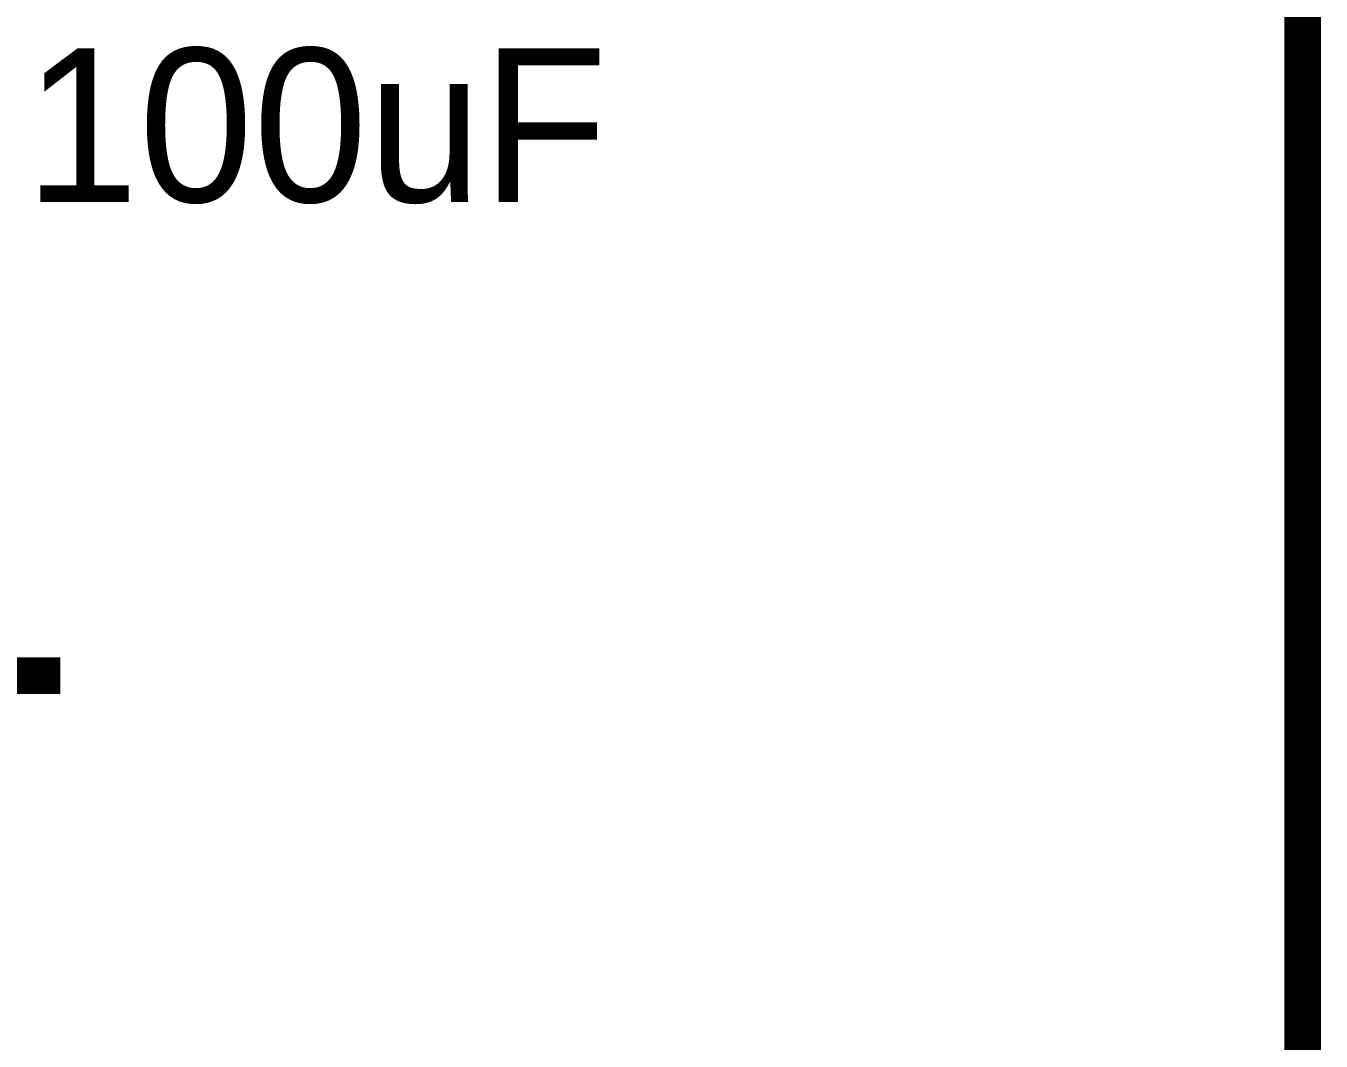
# Model space of a CAD drawing. Header units: inches. Extents: x 0 to 432, y 0 to 280.
# Drawn here: x 86.08 to 96.68, y 192.58 to 200.88 of the extents above; entities that cross this region are included whole.
import ezdxf

# ---------------------------------------------------------------- set-up
doc = ezdxf.new("R2010")
doc.units = ezdxf.units.IN
doc.layers.add('Sheet', color=255, linetype='Continuous')

msp = doc.modelspace()

# ---------------------------------------------------------------- linework, layer by layer
at = {"layer": 'Sheet'}
for points in [[(83.826, 208.27, 0.3, 0.3, 0), (96.528, 208.27, 0.3, 0.3, 0), (96.528, 195.569, 0.3, 0.3, 0)], [(81.288, 195.569, 0.3, 0.3, 0), (86.364, 195.569, 0.3, 0.3, 0)], [(96.528, 193.031, 0.3, 0.3, 0), (96.528, 195.569, 0.3, 0.3, 0)], [(96.528, 193.031, 0.3, 0.3, 0), (96.528, 192.02, 0.3, 0.3, 0)]]:
    msp.add_lwpolyline(points, format="xyseb", dxfattribs=at)

# ---------------------------------------------------------------- texts
msp.add_text('100uF', height=1.2577, dxfattribs=at).set_placement((86.072, 199.443))

doc.saveas('drawing.dxf')
